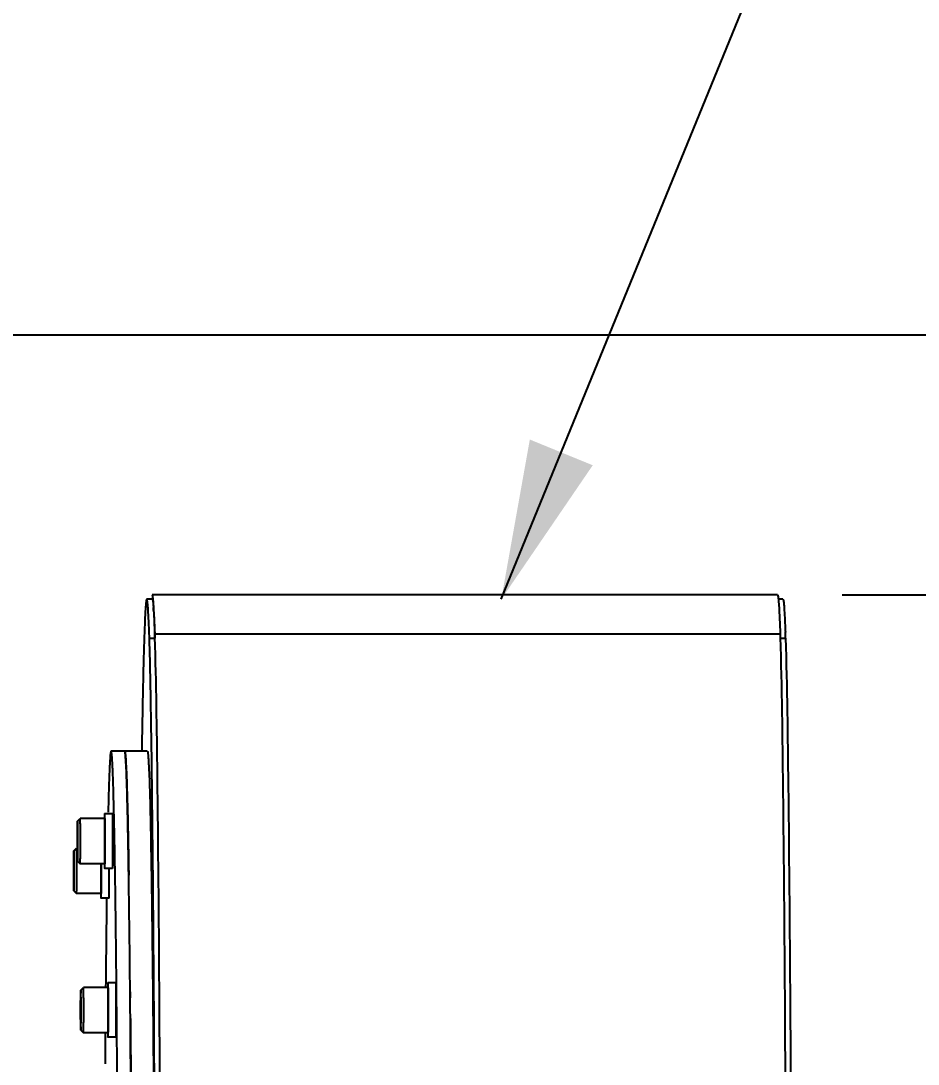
# Model space of a CAD drawing. Header units: millimetres. Extents: x 6781 to 13993, y -7973 to 4183.
# Drawn here: x 8706.4 to 8904.4, y -4613.2 to -4383 of the extents above; entities that cross this region are included whole.
import ezdxf

# ---------------------------------------------------------------- set-up
doc = ezdxf.new("R2010")
doc.units = ezdxf.units.MM
doc.header["$LTSCALE"] = 307.34
doc.header["$PDMODE"] = 3
doc.header["$PDSIZE"] = 8
doc.layers.get('0').update_dxf_attribs({"linetype": 'CONTINUOUS'})
doc.layers.get('Defpoints').update_dxf_attribs({"linetype": 'CONTINUOUS'})
doc.styles.get("Standard").update_dxf_attribs({"font": 'calibri.ttf'})
doc.dimstyles.new('DIMSTYLE_1', dxfattribs={"dimtxt": 40, "dimasz": 35, "dimexe": 1.5, "dimexo": 1, "dimgap": 1, "dimtad": 1, "dimdsep": 46, "dimtxsty": 'Standard', "dimblk": '_FILLED', "dimblk1": '_FILLED', "dimblk2": '_FILLED', "dimcen": 0.09, "dimazin": 2, "dimtp": 0.01, "dimtm": 0.01, "dimtfac": 1, "dimtofl": 0, "dimtmove": 0, "dimatfit": 3, "dimldrblk": '_FILLED', "dimfxl": 1, "dimtolj": 1, "dimarcsym": 0})
doc.dimstyles.get("Standard").update_dxf_attribs({"dimtxt": 35, "dimasz": 35, "dimexe": 1.5, "dimexo": 1, "dimtad": 1, "dimdsep": 46, "dimtxsty": 'Standard', "dimblk": '_FILLED', "dimblk1": '_FILLED', "dimblk2": '_FILLED', "dimcen": 0.09, "dimazin": 2, "dimtol": 1, "dimtp": 0.01, "dimtm": 0.01, "dimtfac": 1, "dimtofl": 0, "dimtmove": 0, "dimatfit": 3, "dimldrblk": '_FILLED', "dimfxl": 1, "dimtolj": 1, "dimarcsym": 0})

# ---------------------------------------------------------------- blocks, each defined once
blk = doc.blocks.new('_FILLED')
at = {"color": 0, "linetype": 'ByBlock'}
blk.add_solid([(0, 0), (-1, 0.2143), (-1, -0.2143)], dxfattribs=at)
blk = doc.blocks.new('*D1028')
at = {"color": 0, "linetype": 'Continuous', "lineweight": -2}
for p, q in [((7456.82, -4743.03), (7456.82, -4450.82)), ((9166.46, -4452.32), (7491.82, -4452.32)), ((9201.46, -4688.32), (9201.46, -4450.82))]:
    blk.add_line(p, q, dxfattribs=at)
at = {"layer": 'Defpoints', "color": 0}
for p in [(7456.82, -4452.32), (9201.46, -4689.32), (7456.82, -4744.03)]:
    blk.add_point(p, dxfattribs=at)
at = {"color": 0, "linetype": 'ByBlock', "lineweight": -2, "xscale": 35, "yscale": 35, "zscale": 35, "rotation": 180}
blk.add_blockref('_FILLED', (7456.82, -4452.32), dxfattribs=at)
at = {"color": 0, "linetype": 'ByBlock', "lineweight": -2, "xscale": 35, "yscale": 35, "zscale": 35}
blk.add_blockref('_FILLED', (9201.46, -4452.32), dxfattribs=at)
at = {"color": 0, "insert": (8328.65, -4397.99), "char_height": 40, "attachment_point": 2, "line_spacing_factor": 0.9}
blk.add_mtext('\\A1;E', dxfattribs=at)
blk = doc.blocks.new('*D1030')
at = {"color": 0, "linetype": 'Continuous', "lineweight": -2}
for p, q in [((8887.66, -4509.61), (9282.25, -4509.61)), ((9280.75, -4544.61), (9280.75, -4692.61)), ((9192.36, -4727.61), (9282.25, -4727.61))]:
    blk.add_line(p, q, dxfattribs=at)
at = {"layer": 'Defpoints', "color": 0}
for p in [(8886.66, -4509.61), (9191.36, -4727.61), (9280.75, -4727.61)]:
    blk.add_point(p, dxfattribs=at)
at = {"color": 0, "linetype": 'ByBlock', "lineweight": -2, "xscale": 35, "yscale": 35, "zscale": 35}
for p, rotation in [((9280.75, -4509.61), 90), ((9280.75, -4727.61), 270)]:
    blk.add_blockref('_FILLED', p, dxfattribs=dict(at, rotation=rotation))
at = {"color": 0, "insert": (9226.42, -4620.88), "char_height": 40, "attachment_point": 2, "rotation": 90, "line_spacing_factor": 0.9}
blk.add_mtext('\\A1;\\A1;217', dxfattribs=at)

msp = doc.modelspace()

# ---------------------------------------------------------------- linework, layer by layer
at = {"color": 0, "linetype": 'Continuous'}
for p, q in [((8735.3846, -4510.6059), (8734.18465, -4510.6059)), ((8873.37859, -4509.6059), (8735.3846, -4509.6059)), ((8873.57625, -4510.59277), (8873.58171, -4510.67355)), ((8873.57626, -4510.58389), (8873.58174, -4510.63905)), ((8874.57854, -4510.60614), (8873.57715, -4510.60614)), ((8734.76406, -4519.19679), (8734.76339, -4519.1684)), ((8734.76408, -4519.19168), (8734.76339, -4519.1684)), ((8734.76339, -4519.1684), (8735.96334, -4519.1684)), ((8735.96576, -4518.20268), (8873.95976, -4518.20268)), ((8873.95733, -4519.16864), (8875.15728, -4519.16864)), ((8734.2966, -4544.10557), (8726.29695, -4544.10557)), ((8726.58338, -4557.959), (8724.88345, -4557.959)), ((8718.88333, -4559.55919), (8719.48325, -4558.95921)), ((8724.88345, -4558.959), (8719.48369, -4558.959)), ((8724.91467, -4558.97873), (8724.91436, -4558.95631)), ((8724.92072, -4560.95215), (8724.92328, -4561.3566)), ((8724.93428, -4561.44426), (8724.9319, -4560.95287)), ((8734.97017, -4559.35051), (8734.97244, -4559.45056)), ((8734.97168, -4558.97544), (8734.97393, -4559.07949)), ((8734.97393, -4559.07949), (8734.98556, -4559.62199)), ((8718.85678, -4563.959), (8718.87025, -4561.459)), ((8718.87025, -4561.459), (8718.89718, -4561.459)), ((8718.89718, -4561.459), (8718.91065, -4563.959)), ((8724.92328, -4561.3566), (8724.92385, -4561.459)), ((8724.93433, -4561.45896), (8724.93428, -4561.44426)), ((8730.05796, -4563.26004), (8730.05587, -4563.12956)), ((8718.08161, -4566.1339), (8718.68153, -4565.53393)), ((8718.84542, -4565.53371), (8718.68197, -4565.53371)), ((8718.87025, -4566.459), (8718.85678, -4563.959)), ((8718.85678, -4563.959), (8718.91065, -4563.959)), ((8718.91065, -4563.959), (8718.89718, -4566.459)), ((8726.63898, -4564.65149), (8726.63888, -4564.74094)), ((8730.081, -4564.48964), (8730.08939, -4564.95602)), ((8718.05867, -4569.09034), (8718.082, -4567.64696)), ((8718.082, -4567.64696), (8718.10532, -4569.09034)), ((8718.89718, -4566.459), (8718.87025, -4566.459)), ((8735.13469, -4567.59945), (8735.14273, -4568.08624)), ((8735.14273, -4568.08624), (8735.14466, -4568.20432)), ((8718.05867, -4571.97709), (8718.05867, -4569.09034)), ((8718.05867, -4569.09034), (8718.10532, -4569.09034)), ((8718.10532, -4569.09034), (8718.10532, -4571.97709)), ((8718.88333, -4568.3588), (8719.48325, -4568.95878)), ((8724.88345, -4568.959), (8719.48369, -4568.959)), ((8724.85266, -4568.96963), (8724.85547, -4569.15515)), ((8726.58338, -4569.959), (8724.88345, -4569.959)), ((8725.83738, -4569.95803), (8725.83764, -4570.53371)), ((8735.1408, -4568.44979), (8735.14272, -4568.56955)), ((8718.082, -4573.42046), (8718.05867, -4571.97709)), ((8718.05867, -4571.97709), (8718.10532, -4571.97709)), ((8718.10532, -4571.97709), (8718.082, -4573.42046)), ((8718.08161, -4574.93352), (8718.68153, -4575.53349)), ((8724.08173, -4575.53371), (8718.68197, -4575.53371)), ((8725.78166, -4576.53371), (8724.08173, -4576.53371)), ((8727.30836, -4595.23293), (8725.60843, -4595.23293)), ((8719.60831, -4596.83312), (8720.20823, -4596.23314)), ((8725.60843, -4596.23293), (8720.20867, -4596.23293)), ((8730.5133, -4598.49456), (8730.50125, -4597.20363)), ((8730.50126, -4597.20363), (8730.50657, -4597.77041)), ((8730.50657, -4597.77041), (8730.5133, -4598.49456)), ((8735.49073, -4596.63), (8735.49164, -4596.73048)), ((8735.49311, -4596.36843), (8735.49405, -4596.46653)), ((8735.49405, -4596.46653), (8735.51437, -4598.63411)), ((8735.74925, -4596.72886), (8735.74861, -4596.63694)), ((8735.75254, -4596.47866), (8735.75192, -4596.38494)), ((8735.76093, -4597.75635), (8735.75254, -4596.47866)), ((8735.76845, -4598.92074), (8735.76093, -4597.75635)), ((8719.58537, -4599.78955), (8719.60869, -4598.34617)), ((8719.58537, -4602.6763), (8719.58537, -4599.78955)), ((8719.58537, -4599.78955), (8719.63202, -4599.78955)), ((8719.60869, -4598.34617), (8719.63202, -4599.78955)), ((8719.63202, -4599.78955), (8719.63202, -4602.6763)), ((8719.60869, -4604.11968), (8719.58537, -4602.6763)), ((8719.58537, -4602.6763), (8719.63202, -4602.6763)), ((8719.63202, -4602.6763), (8719.60869, -4604.11968)), ((8725.64824, -4603.83911), (8725.64572, -4604.23685)), ((8727.36007, -4603.52852), (8727.35948, -4603.67688)), ((8730.554, -4603.05556), (8730.56377, -4604.19838)), ((8735.80074, -4604.12368), (8735.79704, -4603.50944)), ((8735.80256, -4604.47923), (8735.80074, -4604.12368)), ((8735.80991, -4605.66579), (8735.80278, -4604.46428)), ((8737.02132, -4605.74256), (8737.00842, -4603.56452)), ((8719.60831, -4605.63273), (8720.20823, -4606.23271)), ((8725.60843, -4606.23293), (8720.20867, -4606.23293)), ((8727.30836, -4607.23293), (8725.60843, -4607.23293)), ((8735.57318, -4605.72974), (8735.57409, -4605.82924)), ((8735.57498, -4605.55872), (8735.57584, -4605.66239)), ((8735.80951, -4605.83524), (8735.80897, -4605.72918)), ((8735.81051, -4605.76803), (8735.80991, -4605.66579))]:
    msp.add_line(p, q, dxfattribs=at)
for centre, radius, start, end in [((8666.95956, -4517.42122), 68.87525, 3.3352362, 4.1462306), ((8441.99921, -4533.50311), 433.39519, 1.8953934, 2.0647436), ((8595.02695, -4553.93898), 134.75155, 2.6775263, 2.8449024), ((7228.58909, -4591.37257), 1501.73238, 1.07762232, 1.20215759), ((8816.48459, -4597.50334), 90.91598, 179.0757238, 179.1926535), ((8634.81141, -4604.96377), 90.83683, 359.0757079, 359.1919584)]:
    msp.add_arc(centre, radius, start, end, dxfattribs=at)
for points, knots in [([(8734.1846, -4510.60597), (8734.13399, -4510.60622), (8734.09216, -4510.86495), (8734.0191, -4511.19669), (8733.95694, -4511.90126), (8733.84801, -4513.28942), (8733.72981, -4515.72751), (8733.59192, -4519.39974), (8733.45747, -4524.10572), (8733.3242, -4529.80739), (8733.19461, -4536.48435), (8733.11593, -4541.25704), (8733.07681, -4543.80077)], [0, 0, 0, 0, 0.004568122, 0.01676224, 0.036850486, 0.064862717, 0.144567354, 0.255541682, 0.397298337, 0.569175495, 0.770389159, 1, 1, 1, 1]), ([(8734.76339, -4519.1684), (8734.72214, -4517.92417), (8734.64221, -4515.79276), (8734.5234, -4513.3228), (8734.41373, -4511.91707), (8734.35118, -4511.20299), (8734.2777, -4510.86846), (8734.23561, -4510.60571), (8734.1846, -4510.60597)], [0, 0, 0, 0, 0.434220685, 0.746282139, 0.855916948, 0.934523596, 0.982206953, 1, 1, 1, 1]), ([(8735.38455, -4510.60597), (8735.42892, -4510.60574), (8735.4735, -4510.82644), (8735.58286, -4511.34579), (8735.62088, -4511.9816), (8735.65455, -4512.44132)], [0, 0, 0, 0, 0.07130952, 0.259305325, 1, 1, 1, 1]), ([(8735.58225, -4510.58373), (8735.5575, -4510.33837), (8735.48569, -4510.10646), (8735.47255, -4509.6059), (8735.3846, -4509.6059)], [0, 0, 0, 0, 0.737101031, 1, 1, 1, 1]), ([(8735.3846, -4510.6059), (8735.42904, -4510.6059), (8735.47337, -4510.82638), (8735.5831, -4511.34628), (8735.62088, -4511.98172), (8735.65455, -4512.44138)], [0, 0, 0, 0, 0.071413677, 0.259429575, 1, 1, 1, 1]), ([(8735.96576, -4518.20185), (8735.93698, -4517.33376), (8735.8392, -4514.79351), (8735.75024, -4512.24944), (8735.58225, -4510.58373)], [0, 0, 0, 0, 0.341587517, 1, 1, 1, 1]), ([(8873.37859, -4509.6059), (8873.46656, -4509.6059), (8873.47969, -4510.10655), (8873.55151, -4510.33849), (8873.57626, -4510.58389)], [0, 0, 0, 0, 0.262897029, 1, 1, 1, 1]), ([(8874.57849, -4510.60621), (8874.62269, -4510.60599), (8874.66725, -4510.826), (8874.73009, -4511.11461), (8874.7906, -4511.71942), (8874.89014, -4512.91568), (8875.00125, -4515.01572), (8875.07478, -4516.82944), (8875.11302, -4517.88841)], [0, 0, 0, 0, 0.018115029, 0.065848805, 0.144408049, 0.253932539, 0.565752099, 1, 1, 1, 1]), ([(8873.58174, -4510.63905), (8873.62115, -4511.04073), (8873.80477, -4513.55878), (8873.88948, -4516.08234), (8873.95976, -4518.20185)], [0, 0, 0, 0, 0.159890644, 1, 1, 1, 1]), ([(8735.71815, -4513.41419), (8735.74072, -4513.79651), (8735.84211, -4515.71168), (8735.91228, -4517.62834), (8735.96315, -4519.16233)], [0, 0, 0, 0, 0.199696831, 1, 1, 1, 1]), ([(8735.28854, -4546.97899), (8735.2507, -4544.13257), (8735.11595, -4534.8695), (8734.95333, -4525.60635), (8734.76408, -4519.19168)], [0, 0, 0, 0, 0.307278814, 1, 1, 1, 1]), ([(8736.96331, -4596.38732), (8736.86011, -4580.68674), (8736.63142, -4554.89176), (8736.27466, -4529.09634), (8735.98898, -4519.00486)], [0, 0, 0, 0, 0.608646711, 1, 1, 1, 1]), ([(8873.98381, -4519.03459), (8874.29522, -4530.05166), (8874.66651, -4558.38187), (8875.26334, -4631.7108), (8875.34515, -4694.02301), (8875.29736, -4739.02438)], [0, 0, 0, 0, 0.150294776, 0.386336527, 1, 1, 1, 1]), ([(8875.15728, -4519.16864), (8875.47741, -4530.00524), (8875.84742, -4558.11468), (8876.4562, -4631.39869), (8876.53614, -4693.84657), (8876.48792, -4739.02432)], [0, 0, 0, 0, 0.147928262, 0.383556225, 1, 1, 1, 1]), ([(8726.29696, -4544.10583), (8726.23729, -4544.10577), (8726.21596, -4544.43488), (8726.12527, -4544.82922), (8726.07419, -4545.7044), (8725.99822, -4546.8226), (8725.93157, -4548.29848), (8725.82991, -4550.88588), (8725.76897, -4552.99156), (8725.72898, -4554.499)], [0, 0, 0, 0, 0.01717132, 0.064808363, 0.143591316, 0.253484311, 0.394370697, 0.566026384, 1, 1, 1, 1]), ([(8726.86491, -4900.71215), (8727.14268, -4890.24096), (8727.47648, -4863.55243), (8727.8344, -4816.88133), (8727.98072, -4770.02654), (8728.01765, -4728.71833), (8727.99362, -4697.04102), (8727.91963, -4666.29962), (8727.79768, -4637.43549), (8727.6554, -4614.96303), (8727.51728, -4598.58076), (8727.4082, -4587.71718), (8727.29102, -4577.92647), (8727.16661, -4569.28398), (8727.03659, -4561.85509), (8726.90127, -4555.69933), (8726.78049, -4551.38225), (8726.67525, -4548.60651), (8726.60668, -4547.02279), (8726.52702, -4545.82294), (8726.47643, -4544.88237), (8726.37845, -4544.46063), (8726.36071, -4544.1059), (8726.29696, -4544.10583)], [0, 0, 0, 0, 0.088110477, 0.224499497, 0.392595177, 0.482233433, 0.571968392, 0.659052172, 0.740818635, 0.81476419, 0.848085252, 0.878624733, 0.906149056, 0.930446204, 0.951330861, 0.968643235, 0.982250003, 0.987631262, 0.992049417, 0.995497128, 0.997969391, 0.999463743, 1, 1, 1, 1]), ([(8729.39205, -4544.38981), (8729.38003, -4544.31795), (8729.36197, -4544.2397), (8729.32526, -4544.10545), (8729.29677, -4544.10555)], [0, 0, 0, 0, 0.718860781, 1, 1, 1, 1]), ([(8729.29682, -4544.10583), (8729.38765, -4544.1059), (8729.37719, -4544.63356), (8729.52528, -4545.23571), (8729.56914, -4546.61435), (8729.67236, -4548.36009), (8729.7515, -4550.66691), (8729.87828, -4554.69705), (8729.95187, -4557.975), (8730.0004, -4560.31972)], [0, 0, 0, 0, 0.016773389, 0.064537099, 0.143646494, 0.253941914, 0.395167329, 0.566906584, 1, 1, 1, 1]), ([(8729.5172, -4545.6328), (8729.50754, -4545.49844), (8729.47481, -4545.08339), (8729.43855, -4544.66772), (8729.39205, -4544.38981)], [0, 0, 0, 0, 0.323429455, 1, 1, 1, 1]), ([(8734.29655, -4544.10556), (8734.36733, -4544.10528), (8734.37857, -4544.50594), (8734.48927, -4544.97389), (8734.53824, -4546.03062), (8734.58943, -4546.79299), (8734.6122, -4547.25093)], [0, 0, 0, 0, 0.066956739, 0.255100799, 0.56627822, 1, 1, 1, 1]), ([(8729.61242, -4547.25093), (8729.60482, -4547.09815), (8729.57694, -4546.55856), (8729.54497, -4546.01915), (8729.5172, -4545.6328)], [0, 0, 0, 0, 0.28310785, 1, 1, 1, 1]), ([(8734.6122, -4547.25093), (8734.64753, -4547.96109), (8734.80956, -4551.8679), (8734.90214, -4555.77716), (8734.97168, -4558.97544)], [0, 0, 0, 0, 0.18184827, 1, 1, 1, 1]), ([(8735.75192, -4596.38494), (8735.72124, -4591.75138), (8735.60218, -4575.28244), (8735.44588, -4558.81368), (8735.28854, -4546.97899)], [0, 0, 0, 0, 0.281349432, 1, 1, 1, 1]), ([(8729.99094, -4559.86612), (8729.96395, -4558.58309), (8729.87038, -4554.50845), (8729.76196, -4550.43356), (8729.63139, -4547.64411)], [0, 0, 0, 0, 0.314860076, 1, 1, 1, 1]), ([(8725.72898, -4554.499), (8725.72245, -4554.745), (8725.69558, -4555.77818), (8725.67071, -4556.81141), (8725.65263, -4557.59865)], [0, 0, 0, 0, 0.238103112, 1, 1, 1, 1]), ([(8724.88345, -4557.959), (8724.88196, -4557.95901), (8724.88095, -4557.96682), (8724.87877, -4557.97662), (8724.87711, -4557.99772), (8724.87402, -4558.03914), (8724.87075, -4558.11195), (8724.86689, -4558.22148), (8724.86317, -4558.36176), (8724.85947, -4558.53151), (8724.8559, -4558.73004), (8724.85375, -4558.87186), (8724.85268, -4558.94739)], [0, 0, 0, 0, 0.004516332, 0.01672671, 0.036875839, 0.064976444, 0.14489433, 0.256120949, 0.398062289, 0.569993931, 0.770987559, 1, 1, 1, 1]), ([(8724.91436, -4558.95631), (8724.91328, -4558.8801), (8724.91112, -4558.73701), (8724.90753, -4558.5367), (8724.90383, -4558.3654), (8724.90008, -4558.22385), (8724.89621, -4558.11331), (8724.89293, -4558.03984), (8724.88983, -4557.99805), (8724.88816, -4557.97675), (8724.88597, -4557.9669), (8724.88495, -4557.95899), (8724.88345, -4557.959)], [0, 0, 0, 0, 0.228983372, 0.429986284, 0.601922606, 0.743889097, 0.85512513, 0.935054591, 0.963147994, 0.983295211, 0.995502126, 1, 1, 1, 1]), ([(8726.58338, -4557.959), (8726.58461, -4557.959), (8726.58575, -4557.96521), (8726.58752, -4557.97328), (8726.58912, -4557.99029), (8726.59184, -4558.02386), (8726.59484, -4558.08281), (8726.59831, -4558.17164), (8726.60171, -4558.28553), (8726.60508, -4558.42363), (8726.60837, -4558.58545), (8726.61037, -4558.70116), (8726.61137, -4558.76284)], [0, 0, 0, 0, 0.004595838, 0.016779081, 0.036836699, 0.064800242, 0.144385227, 0.255215772, 0.396853562, 0.568718478, 0.770111, 1, 1, 1, 1]), ([(8726.61137, -4558.76284), (8726.62484, -4559.59661), (8726.63667, -4561.55955), (8726.6402, -4563.52245), (8726.63898, -4564.65149)], [0, 0, 0, 0, 0.424815432, 1, 1, 1, 1]), ([(8718.88333, -4559.5592), (8718.88044, -4559.56211), (8718.88125, -4559.57845), (8718.87655, -4559.60732), (8718.87536, -4559.65737), (8718.87231, -4559.72429), (8718.87003, -4559.80974), (8718.86639, -4559.95822), (8718.86241, -4560.18551), (8718.85809, -4560.50521), (8718.8542, -4560.8835), (8718.85077, -4561.31393), (8718.84677, -4561.9703), (8718.84351, -4562.86043), (8718.84222, -4563.96905), (8718.84355, -4565.07701), (8718.84627, -4565.80691), (8718.84816, -4566.159)], [0, 0, 0, 0, 0.001865322, 0.00652512, 0.013980831, 0.024201275, 0.037148604, 0.052765143, 0.091735408, 0.140452375, 0.198091158, 0.263675704, 0.336094006, 0.496423926, 0.668251985, 0.839972204, 1, 1, 1, 1]), ([(8718.91926, -4561.759), (8718.9184, -4561.59813), (8718.91651, -4561.29194), (8718.91301, -4560.85858), (8718.90902, -4560.47913), (8718.90465, -4560.16051), (8718.90052, -4559.93503), (8718.89693, -4559.78984), (8718.89434, -4559.70638), (8718.89196, -4559.64545), (8718.88915, -4559.59403), (8718.88747, -4559.57863), (8718.88506, -4559.55746), (8718.88333, -4559.5592)], [0, 0, 0, 0, 0.219283811, 0.417393857, 0.590778913, 0.73648914, 0.851961441, 0.897708937, 0.935196279, 0.964254079, 0.984759707, 0.996648633, 1, 1, 1, 1]), ([(8719.52409, -4561.459), (8719.52311, -4561.27774), (8719.52098, -4560.93255), (8719.51704, -4560.44364), (8719.51258, -4560.01482), (8719.50761, -4559.65363), (8719.5031, -4559.39745), (8719.49887, -4559.23129), (8719.49639, -4559.13572), (8719.49258, -4559.06339), (8719.49195, -4559.00589), (8719.4855, -4558.98128), (8719.4874, -4558.95901), (8719.48369, -4558.959)], [0, 0, 0, 0, 0.217430875, 0.414077634, 0.586504067, 0.731812838, 0.847499119, 0.893595491, 0.931593793, 0.961322558, 0.982669787, 0.995549686, 1, 1, 1, 1]), ([(8724.88346, -4558.95901), (8724.88639, -4558.95903), (8724.88554, -4558.97627), (8724.89045, -4558.99574), (8724.89146, -4559.04062), (8724.89465, -4559.09732), (8724.89695, -4559.17222), (8724.90071, -4559.30286), (8724.90484, -4559.50497), (8724.90942, -4559.79121), (8724.91364, -4560.13325), (8724.91751, -4560.52644), (8724.91969, -4560.80511), (8724.92072, -4560.95215)], [0, 0, 0, 0, 0.004412764, 0.017056306, 0.03800814, 0.067203213, 0.104557281, 0.149948811, 0.26419664, 0.408431911, 0.580737792, 0.778782491, 1, 1, 1, 1]), ([(8724.9319, -4560.95287), (8724.93087, -4560.76312), (8724.92683, -4560.10506), (8724.92117, -4559.44701), (8724.91467, -4558.97873)], [0, 0, 0, 0, 0.288344604, 1, 1, 1, 1]), ([(8730.0004, -4560.31972), (8730.00729, -4560.65306), (8730.03555, -4562.04301), (8730.06187, -4563.433), (8730.081, -4564.48964)], [0, 0, 0, 0, 0.239828984, 1, 1, 1, 1]), ([(8734.98556, -4559.62199), (8734.99863, -4560.23787), (8735.05314, -4562.89693), (8735.10074, -4565.55613), (8735.13469, -4567.59945)], [0, 0, 0, 0, 0.231620862, 1, 1, 1, 1]), ([(8718.88333, -4568.3588), (8718.88507, -4568.36052), (8718.88742, -4568.33955), (8718.88915, -4568.32422), (8718.89192, -4568.27326), (8718.89431, -4568.21284), (8718.89688, -4568.1301), (8718.90045, -4567.98614), (8718.90457, -4567.76257), (8718.90893, -4567.44658), (8718.9129, -4567.0702), (8718.91641, -4566.64018), (8718.9205, -4565.98162), (8718.92386, -4565.08612), (8718.92522, -4563.96897), (8718.92391, -4562.85111), (8718.92118, -4562.11438), (8718.91926, -4561.759)], [0, 0, 0, 0, 0.001112407, 0.005042096, 0.011823135, 0.021427281, 0.033818155, 0.048941687, 0.087114685, 0.135289142, 0.192634989, 0.258163541, 0.330743407, 0.491945813, 0.66516071, 0.838479305, 1, 1, 1, 1]), ([(8719.48369, -4568.95899), (8719.4874, -4568.959), (8719.4855, -4568.93669), (8719.49195, -4568.91212), (8719.49258, -4568.85459), (8719.49639, -4568.78227), (8719.49887, -4568.6867), (8719.5031, -4568.52055), (8719.50761, -4568.26437), (8719.51258, -4567.90317), (8719.51704, -4567.47436), (8719.52098, -4566.98544), (8719.52431, -4566.44474), (8719.52697, -4565.8615), (8719.52958, -4565.02817), (8719.53085, -4563.959), (8719.52934, -4562.6943), (8719.52625, -4561.86097), (8719.52409, -4561.459)], [0, 0, 0, 0, 0.001483306, 0.005778894, 0.012894768, 0.02280844, 0.035476407, 0.050845951, 0.089417111, 0.137864044, 0.195358077, 0.26091558, 0.333415191, 0.411616878, 0.494183048, 0.666707166, 0.839228705, 1, 1, 1, 1]), ([(8724.92385, -4561.459), (8724.92555, -4561.77388), (8724.93092, -4563.10848), (8724.93094, -4564.4431), (8724.92794, -4565.46282)], [0, 0, 0, 0, 0.235937575, 1, 1, 1, 1]), ([(8724.93193, -4566.959), (8724.93428, -4566.52176), (8724.94128, -4564.68827), (8724.94031, -4562.85476), (8724.93434, -4561.45852)], [0, 0, 0, 0, 0.238476568, 1, 1, 1, 1]), ([(8730.13083, -4567.35473), (8730.1249, -4567.00049), (8730.10167, -4565.63035), (8730.07712, -4564.26022), (8730.05803, -4563.24434)], [0, 0, 0, 0, 0.258535636, 1, 1, 1, 1]), ([(8718.70529, -4566.20358), (8718.70373, -4566.10716), (8718.70138, -4565.97216), (8718.69715, -4565.806), (8718.69467, -4565.71043), (8718.69086, -4565.63811), (8718.69023, -4565.58059), (8718.68378, -4565.55602), (8718.68568, -4565.53371), (8718.68197, -4565.53372)], [0, 0, 0, 0, 0.431328579, 0.603271223, 0.744937328, 0.855785739, 0.935362595, 0.983408267, 1, 1, 1, 1]), ([(8724.92794, -4565.46282), (8724.92755, -4565.59609), (8724.92585, -4566.09796), (8724.9233, -4566.59983), (8724.9207, -4566.96841)], [0, 0, 0, 0, 0.265559735, 1, 1, 1, 1]), ([(8726.63888, -4564.74094), (8726.63864, -4564.93414), (8726.63739, -4565.6735), (8726.6348, -4566.41285), (8726.63186, -4566.959)], [0, 0, 0, 0, 0.26131983, 1, 1, 1, 1]), ([(8718.08161, -4566.13391), (8718.07732, -4566.13824), (8718.07983, -4566.16333), (8718.07262, -4566.20742), (8718.07192, -4566.28475), (8718.06783, -4566.388), (8718.06517, -4566.51972), (8718.06076, -4566.74725), (8718.05618, -4567.09265), (8718.05138, -4567.57314), (8718.04739, -4568.13218), (8718.04425, -4568.7549), (8718.04132, -4569.66364), (8718.04036, -4570.82632), (8718.04313, -4572.16759), (8718.04958, -4573.33669), (8718.05659, -4574.0424), (8718.06147, -4574.34422)], [0, 0, 0, 0, 0.00222725, 0.007975316, 0.017224377, 0.029915065, 0.045965675, 0.065268443, 0.11310125, 0.172146097, 0.240837522, 0.317354079, 0.399666727, 0.572853431, 0.742149607, 0.889713234, 1, 1, 1, 1]), ([(8718.10252, -4566.7232), (8718.10113, -4566.63704), (8718.09894, -4566.51646), (8718.09533, -4566.36873), (8718.09272, -4566.28376), (8718.09031, -4566.22176), (8718.0875, -4566.16938), (8718.08576, -4566.15374), (8718.08337, -4566.13213), (8718.08161, -4566.13391)], [0, 0, 0, 0, 0.438024571, 0.611711508, 0.753974443, 0.864262924, 0.942102044, 0.987251868, 1, 1, 1, 1]), ([(8718.08161, -4574.93352), (8718.08445, -4574.93633), (8718.08557, -4574.90186), (8718.08962, -4574.87837), (8718.09193, -4574.79777), (8718.09537, -4574.70349), (8718.09831, -4574.57469), (8718.10267, -4574.35269), (8718.10741, -4574.01137), (8718.11226, -4573.53482), (8718.11635, -4572.97724), (8718.11957, -4572.35402), (8718.12261, -4571.44129), (8718.12366, -4570.27091), (8718.12094, -4568.91898), (8718.11449, -4567.73964), (8718.10744, -4567.02759), (8718.10252, -4566.7232)], [0, 0, 0, 0, 0.001457006, 0.006470847, 0.015045857, 0.02712523, 0.042632425, 0.06146013, 0.108555972, 0.167147128, 0.235657934, 0.312245698, 0.394850381, 0.569120791, 0.739845531, 0.888775883, 1, 1, 1, 1]), ([(8718.68197, -4575.53371), (8718.6835, -4575.5337), (8718.68415, -4575.52535), (8718.68646, -4575.51522), (8718.68786, -4575.49292), (8718.69084, -4575.44941), (8718.69382, -4575.37285), (8718.69743, -4575.2579), (8718.70086, -4575.11093), (8718.70424, -4574.9335), (8718.70747, -4574.72658), (8718.71181, -4574.39604), (8718.71655, -4573.92124), (8718.72115, -4573.28683), (8718.72476, -4572.57887), (8718.72727, -4571.81628), (8718.7286, -4571.01943), (8718.72875, -4569.95026), (8718.72618, -4568.68798), (8718.71885, -4567.3536), (8718.71086, -4566.54803), (8718.70529, -4566.20358)], [0, 0, 0, 0, 0.000492789, 0.001851677, 0.004098362, 0.007232748, 0.016142405, 0.028527592, 0.044304107, 0.063369693, 0.085594317, 0.110832329, 0.169649041, 0.23824938, 0.314801246, 0.397260003, 0.483423156, 0.570989227, 0.740999189, 0.889247056, 1, 1, 1, 1]), ([(8718.84816, -4566.159), (8718.84902, -4566.31715), (8718.85087, -4566.61851), (8718.85431, -4567.04565), (8718.85819, -4567.42093), (8718.8625, -4567.73797), (8718.86647, -4567.96335), (8718.87009, -4568.11052), (8718.87236, -4568.19523), (8718.8754, -4568.26153), (8718.87658, -4568.31116), (8718.88128, -4568.33971), (8718.88045, -4568.35594), (8718.88333, -4568.3588)], [0, 0, 0, 0, 0.215613229, 0.410857538, 0.582343623, 0.727262059, 0.843150086, 0.88958055, 0.928070947, 0.958458945, 0.980612676, 0.994462492, 1, 1, 1, 1]), ([(8724.9207, -4566.96841), (8724.91967, -4567.11527), (8724.91749, -4567.39362), (8724.91362, -4567.78634), (8724.9094, -4568.12798), (8724.90482, -4568.41386), (8724.90069, -4568.6157), (8724.89694, -4568.74615), (8724.89464, -4568.82095), (8724.89146, -4568.87753), (8724.89044, -4568.92238), (8724.88555, -4568.94171), (8724.88637, -4568.95901), (8724.88345, -4568.95899)], [0, 0, 0, 0, 0.221223229, 0.41931448, 0.59162749, 0.735868292, 0.850114718, 0.895493389, 0.93284202, 0.962028713, 0.982964475, 0.995602218, 1, 1, 1, 1]), ([(8724.91424, -4568.97004), (8724.91621, -4568.83123), (8724.92441, -4568.1609), (8724.92907, -4567.49054), (8724.93193, -4566.959)], [0, 0, 0, 0, 0.207080938, 1, 1, 1, 1]), ([(8726.62778, -4567.61221), (8726.62742, -4567.6635), (8726.62596, -4567.86026), (8726.62431, -4568.05701), (8726.62295, -4568.20248)], [0, 0, 0, 0, 0.260668929, 1, 1, 1, 1]), ([(8726.63186, -4566.959), (8726.63155, -4567.01516), (8726.63034, -4567.2329), (8726.62894, -4567.45064), (8726.62778, -4567.61221)], [0, 0, 0, 0, 0.257960275, 1, 1, 1, 1]), ([(8730.12468, -4566.98857), (8730.13076, -4567.34883), (8730.15551, -4568.83595), (8730.17886, -4570.32309), (8730.1959, -4571.44998)], [0, 0, 0, 0, 0.242256028, 1, 1, 1, 1]), ([(8730.50125, -4597.20363), (8730.47469, -4594.38462), (8730.37447, -4584.43472), (8730.25006, -4574.48501), (8730.13083, -4567.35473)], [0, 0, 0, 0, 0.28331835, 1, 1, 1, 1]), ([(8724.12599, -4568.95436), (8724.12722, -4569.34809), (8724.12992, -4570.87686), (8724.12697, -4572.40565), (8724.119, -4573.54066)], [0, 0, 0, 0, 0.257545241, 1, 1, 1, 1]), ([(8724.13771, -4570.53371), (8724.13771, -4570.40099), (8724.13755, -4569.87583), (8724.13674, -4569.35066), (8724.13575, -4568.95822)], [0, 0, 0, 0, 0.252713906, 1, 1, 1, 1]), ([(8724.85547, -4569.15515), (8724.85646, -4569.21683), (8724.85846, -4569.33254), (8724.86175, -4569.49436), (8724.86512, -4569.63246), (8724.86853, -4569.74635), (8724.872, -4569.83518), (8724.87499, -4569.89413), (8724.87771, -4569.9277), (8724.87932, -4569.94471), (8724.88108, -4569.95278), (8724.88222, -4569.95899), (8724.88345, -4569.95899)], [0, 0, 0, 0, 0.229889007, 0.43128153, 0.603146447, 0.744784238, 0.855614783, 0.935199766, 0.963163308, 0.983220924, 0.995404165, 1, 1, 1, 1]), ([(8724.88345, -4569.95899), (8724.88494, -4569.95899), (8724.88596, -4569.95117), (8724.88814, -4569.94138), (8724.8898, -4569.92026), (8724.89289, -4569.87883), (8724.89616, -4569.80598), (8724.90002, -4569.69638), (8724.90375, -4569.55603), (8724.90744, -4569.38617), (8724.91101, -4569.18752), (8724.91317, -4569.04562), (8724.91424, -4568.97004)], [0, 0, 0, 0, 0.004512749, 0.016723122, 0.036864613, 0.064957109, 0.144878455, 0.256098029, 0.3980464, 0.569978332, 0.77098082, 1, 1, 1, 1]), ([(8726.62295, -4568.20248), (8726.62172, -4568.33422), (8726.61919, -4568.58284), (8726.61485, -4568.9323), (8726.61024, -4569.23392), (8726.60539, -4569.48468), (8726.60104, -4569.66095), (8726.59719, -4569.77449), (8726.59475, -4569.83939), (8726.59171, -4569.88851), (8726.59015, -4569.9272), (8726.58605, -4569.94426), (8726.58596, -4569.95899), (8726.58338, -4569.95899)], [0, 0, 0, 0, 0.224875605, 0.424355667, 0.596515671, 0.739704072, 0.852541705, 0.897232842, 0.933954079, 0.962627481, 0.983184336, 0.995601052, 1, 1, 1, 1]), ([(8735.17742, -4570.25843), (8735.20735, -4572.18341), (8735.33326, -4580.88648), (8735.42841, -4589.58998), (8735.49311, -4596.36843)], [0, 0, 0, 0, 0.221188008, 1, 1, 1, 1]), ([(8724.13021, -4573.53374), (8724.13147, -4573.29911), (8724.13602, -4572.2991), (8724.13771, -4571.29909), (8724.13771, -4570.53371)], [0, 0, 0, 0, 0.234634115, 1, 1, 1, 1]), ([(8725.83764, -4570.53371), (8725.83764, -4570.79477), (8725.83702, -4571.79478), (8725.83412, -4572.79479), (8725.83014, -4573.53374)], [0, 0, 0, 0, 0.261051972, 1, 1, 1, 1]), ([(8718.06147, -4574.34422), (8718.06282, -4574.42776), (8718.06489, -4574.54482), (8718.06848, -4574.68949), (8718.07074, -4574.77275), (8718.07375, -4574.8379), (8718.07494, -4574.88666), (8718.07955, -4574.91475), (8718.07877, -4574.9307), (8718.08161, -4574.93352)], [0, 0, 0, 0, 0.424880326, 0.595184057, 0.736273656, 0.847647039, 0.92885371, 0.979639092, 1, 1, 1, 1]), ([(8724.119, -4573.54066), (8724.11797, -4573.68767), (8724.11579, -4573.96632), (8724.11192, -4574.35948), (8724.1077, -4574.70152), (8724.10312, -4574.98776), (8724.09899, -4575.18986), (8724.09523, -4575.32049), (8724.09294, -4575.3954), (8724.08974, -4575.45209), (8724.08873, -4575.49697), (8724.08382, -4575.51644), (8724.08467, -4575.53368), (8724.08174, -4575.53371)], [0, 0, 0, 0, 0.221179503, 0.419247136, 0.591554313, 0.73579464, 0.850047535, 0.895439645, 0.93279429, 0.961989889, 0.982942541, 0.995587104, 1, 1, 1, 1]), ([(8724.11252, -4575.54474), (8724.11449, -4575.40593), (8724.12269, -4574.73562), (8724.12735, -4574.06528), (8724.13021, -4573.53374)], [0, 0, 0, 0, 0.207079726, 1, 1, 1, 1]), ([(8725.82124, -4574.77634), (8725.82001, -4574.90815), (8725.81748, -4575.15688), (8725.81314, -4575.5065), (8725.80853, -4575.80827), (8725.80368, -4576.05916), (8725.79933, -4576.23552), (8725.79548, -4576.34911), (8725.79303, -4576.41404), (8725.78999, -4576.46319), (8725.78844, -4576.5019), (8725.78433, -4576.51896), (8725.78424, -4576.53371), (8725.78166, -4576.53371)], [0, 0, 0, 0, 0.224871887, 0.424347336, 0.596508555, 0.739698299, 0.852538031, 0.897230235, 0.933952411, 0.962626638, 0.983184195, 0.995601349, 1, 1, 1, 1]), ([(8725.82607, -4574.18669), (8725.8257, -4574.23791), (8725.82424, -4574.43446), (8725.8226, -4574.63102), (8725.82124, -4574.77634)], [0, 0, 0, 0, 0.26062046, 1, 1, 1, 1]), ([(8725.83014, -4573.53374), (8725.82983, -4573.58991), (8725.82862, -4573.80756), (8725.82722, -4574.02521), (8725.82607, -4574.18669)], [0, 0, 0, 0, 0.258069725, 1, 1, 1, 1]), ([(8724.05095, -4575.54474), (8724.05202, -4575.62032), (8724.05418, -4575.76222), (8724.05775, -4575.96088), (8724.06144, -4576.13074), (8724.06517, -4576.2711), (8724.06903, -4576.3807), (8724.0723, -4576.45354), (8724.07539, -4576.49498), (8724.07705, -4576.5161), (8724.07923, -4576.52589), (8724.08024, -4576.53371), (8724.08173, -4576.53371)], [0, 0, 0, 0, 0.229019937, 0.430022064, 0.601953358, 0.743901819, 0.855121464, 0.935042984, 0.963135669, 0.983277382, 0.99548782, 1, 1, 1, 1]), ([(8724.08173, -4576.53371), (8724.08322, -4576.53371), (8724.08424, -4576.52589), (8724.08642, -4576.5161), (8724.08808, -4576.49498), (8724.09117, -4576.45354), (8724.09444, -4576.3807), (8724.0983, -4576.2711), (8724.10203, -4576.13074), (8724.10572, -4575.96088), (8724.10929, -4575.76222), (8724.11145, -4575.62032), (8724.11252, -4575.54474)], [0, 0, 0, 0, 0.00451218, 0.016722618, 0.03686433, 0.064957015, 0.144878535, 0.25609818, 0.398046639, 0.569977934, 0.770980061, 1, 1, 1, 1]), ([(8725.32644, -4576.44146), (8725.30602, -4577.94837), (8725.22153, -4584.48618), (8725.15169, -4591.02417), (8725.10342, -4596.05524)], [0, 0, 0, 0, 0.230493736, 1, 1, 1, 1]), ([(8725.60843, -4595.23293), (8725.60719, -4595.23294), (8725.60606, -4595.23914), (8725.60429, -4595.24723), (8725.60269, -4595.26423), (8725.59997, -4595.29782), (8725.59697, -4595.35676), (8725.5935, -4595.4456), (8725.5901, -4595.55949), (8725.58673, -4595.69759), (8725.58344, -4595.8594), (8725.58144, -4595.9751), (8725.58044, -4596.03677)], [0, 0, 0, 0, 0.004604235, 0.01679209, 0.036854761, 0.064828083, 0.144418994, 0.255248577, 0.396884509, 0.568750215, 0.770136738, 1, 1, 1, 1]), ([(8725.6393, -4596.22797), (8725.63823, -4596.15193), (8725.63607, -4596.00916), (8725.63249, -4595.80929), (8725.62878, -4595.63839), (8725.62504, -4595.49716), (8725.62117, -4595.38688), (8725.6179, -4595.31357), (8725.6148, -4595.27189), (8725.61313, -4595.25063), (8725.61095, -4595.2408), (8725.60992, -4595.23292), (8725.60843, -4595.23293)], [0, 0, 0, 0, 0.228996969, 0.430006176, 0.601940585, 0.74390664, 0.855133827, 0.935061892, 0.963150707, 0.983292586, 0.995499899, 1, 1, 1, 1]), ([(8727.30836, -4595.23293), (8727.31093, -4595.23293), (8727.31103, -4595.24767), (8727.31513, -4595.26472), (8727.31669, -4595.30341), (8727.31972, -4595.35253), (8727.32217, -4595.41743), (8727.32602, -4595.53096), (8727.33037, -4595.70724), (8727.33522, -4595.958), (8727.33983, -4596.25962), (8727.34417, -4596.60907), (8727.3467, -4596.85769), (8727.34793, -4596.98943)], [0, 0, 0, 0, 0.00439895, 0.016815664, 0.037372514, 0.066045907, 0.102767133, 0.147458258, 0.260295864, 0.403484245, 0.575644246, 0.77512433, 1, 1, 1, 1]), ([(8719.60831, -4596.83313), (8719.60654, -4596.8349), (8719.60631, -4596.84433), (8719.60352, -4596.86115), (8719.6022, -4596.88974), (8719.59901, -4596.9475), (8719.59598, -4597.04556), (8719.59225, -4597.19254), (8719.58878, -4597.37811), (8719.58541, -4597.60031), (8719.58227, -4597.85709), (8719.57819, -4598.26124), (8719.574, -4598.83198), (8719.57038, -4599.57976), (8719.56814, -4600.39034), (8719.56764, -4600.94845), (8719.56764, -4601.23293)], [0, 0, 0, 0, 0.001704803, 0.005750779, 0.012155435, 0.020905086, 0.045364428, 0.07890204, 0.121204933, 0.171865809, 0.230408825, 0.296274064, 0.447401493, 0.619514384, 0.806066935, 1, 1, 1, 1]), ([(8719.64974, -4601.23293), (8719.64974, -4600.94511), (8719.64923, -4600.38069), (8719.64695, -4599.5616), (8719.64324, -4598.80753), (8719.63897, -4598.23327), (8719.63479, -4597.82828), (8719.63162, -4597.57199), (8719.62807, -4597.35262), (8719.62488, -4597.16749), (8719.62025, -4597.03143), (8719.61879, -4596.91411), (8719.61172, -4596.88036), (8719.61252, -4596.82893), (8719.60831, -4596.83313)], [0, 0, 0, 0, 0.196208334, 0.384772996, 0.558387566, 0.710291065, 0.776216529, 0.834580385, 0.884809702, 0.926421578, 0.95900714, 0.982253079, 0.995942815, 1, 1, 1, 1]), ([(8720.25531, -4601.23293), (8720.25531, -4600.90776), (8720.25474, -4600.26996), (8720.25217, -4599.34401), (8720.24801, -4598.49066), (8720.24319, -4597.84011), (8720.23852, -4597.38028), (8720.2349, -4597.08893), (8720.23106, -4596.83746), (8720.22701, -4596.62838), (8720.22339, -4596.48142), (8720.22018, -4596.38676), (8720.21814, -4596.33265), (8720.21561, -4596.29169), (8720.21431, -4596.25944), (8720.21089, -4596.24522), (8720.21082, -4596.23293), (8720.20867, -4596.23293)], [0, 0, 0, 0, 0.195057788, 0.382605386, 0.555462072, 0.706972963, 0.772865941, 0.83131827, 0.881766509, 0.923723329, 0.956789924, 0.969884465, 0.980646261, 0.989048704, 0.995071575, 0.998710567, 1, 1, 1, 1]), ([(8725.60843, -4596.23293), (8725.62079, -4596.31516), (8725.62216, -4596.48228), (8725.62893, -4596.73146), (8725.63348, -4596.98111), (8725.63733, -4597.31388), (8725.64198, -4597.7299), (8725.6447, -4598.06271), (8725.64572, -4598.22911)], [0, 0, 0, 0, 0.124937062, 0.249952124, 0.37494553, 0.499965382, 0.749981214, 1, 1, 1, 1]), ([(8725.65687, -4598.22592), (8725.65583, -4598.03328), (8725.65172, -4597.36728), (8725.64598, -4596.70129), (8725.6393, -4596.22797)], [0, 0, 0, 0, 0.289245441, 1, 1, 1, 1]), ([(8727.34793, -4596.98943), (8727.34837, -4597.03647), (8727.35014, -4597.23323), (8727.35169, -4597.42998), (8727.35276, -4597.5797)], [0, 0, 0, 0, 0.239077809, 1, 1, 1, 1]), ([(8727.35276, -4597.5797), (8727.35314, -4597.63233), (8727.35464, -4597.85007), (8727.35594, -4598.06782), (8727.35683, -4598.23293)], [0, 0, 0, 0, 0.241719936, 1, 1, 1, 1]), ([(8725.64572, -4598.22911), (8725.64654, -4598.34567), (8725.64973, -4598.84654), (8725.6518, -4599.34742), (8725.65293, -4599.73174)], [0, 0, 0, 0, 0.232712023, 1, 1, 1, 1]), ([(8725.65293, -4599.73174), (8725.65329, -4599.85426), (8725.65456, -4600.35466), (8725.65508, -4600.85505), (8725.65508, -4601.23293)], [0, 0, 0, 0, 0.244851494, 1, 1, 1, 1]), ([(8725.66441, -4601.23293), (8725.66441, -4600.97121), (8725.66378, -4599.96887), (8725.66087, -4598.96653), (8725.65687, -4598.22592)], [0, 0, 0, 0, 0.261110006, 1, 1, 1, 1]), ([(8727.35683, -4598.23293), (8727.35909, -4598.65231), (8727.36594, -4600.41751), (8727.36527, -4602.18273), (8727.36007, -4603.52852)], [0, 0, 0, 0, 0.237590432, 1, 1, 1, 1]), ([(8735.51437, -4598.63411), (8735.51959, -4599.20061), (8735.54059, -4601.50881), (8735.5605, -4603.81702), (8735.57498, -4605.55872)], [0, 0, 0, 0, 0.245430879, 1, 1, 1, 1]), ([(8719.56764, -4601.23293), (8719.56764, -4601.51739), (8719.56814, -4602.0755), (8719.57038, -4602.88608), (8719.574, -4603.63386), (8719.57819, -4604.20461), (8719.58227, -4604.60877), (8719.58541, -4604.86556), (8719.58878, -4605.08776), (8719.59225, -4605.27332), (8719.59598, -4605.4203), (8719.59901, -4605.51836), (8719.6022, -4605.57612), (8719.60352, -4605.60471), (8719.60631, -4605.62152), (8719.60654, -4605.63096), (8719.60831, -4605.63272)], [0, 0, 0, 0, 0.193930648, 0.380482843, 0.552596924, 0.703726329, 0.769592522, 0.828136265, 0.878797562, 0.921100647, 0.954637794, 0.979096773, 0.98784585, 0.994249989, 0.998295764, 1, 1, 1, 1]), ([(8719.60831, -4605.63272), (8719.61253, -4605.63692), (8719.61172, -4605.58549), (8719.61879, -4605.55173), (8719.62025, -4605.43441), (8719.62488, -4605.29835), (8719.62807, -4605.11322), (8719.63162, -4604.89386), (8719.63479, -4604.63757), (8719.63897, -4604.23258), (8719.64324, -4603.65832), (8719.64695, -4602.90426), (8719.64923, -4602.08516), (8719.64974, -4601.52074), (8719.64974, -4601.23293)], [0, 0, 0, 0, 0.004058138, 0.017748875, 0.040995251, 0.073581363, 0.115193035, 0.165422006, 0.223785106, 0.289709617, 0.441611066, 0.615224355, 0.803789269, 1, 1, 1, 1]), ([(8720.20867, -4606.23293), (8720.21082, -4606.23293), (8720.21089, -4606.22063), (8720.21431, -4606.20642), (8720.21561, -4606.17416), (8720.21814, -4606.1332), (8720.22018, -4606.07909), (8720.22339, -4605.98443), (8720.22701, -4605.83747), (8720.23106, -4605.62839), (8720.2349, -4605.37693), (8720.23852, -4605.08557), (8720.24319, -4604.62574), (8720.24801, -4603.9752), (8720.25217, -4603.12184), (8720.25474, -4602.19589), (8720.25531, -4601.55809), (8720.25531, -4601.23293)], [0, 0, 0, 0, 0.001289433, 0.004928425, 0.010951296, 0.019353739, 0.030115535, 0.043210076, 0.076276671, 0.118233491, 0.16868173, 0.227134059, 0.293027037, 0.444537928, 0.617394614, 0.804942212, 1, 1, 1, 1]), ([(8725.65508, -4601.23293), (8725.65508, -4601.46066), (8725.65451, -4602.32939), (8725.65189, -4603.19812), (8725.64824, -4603.83911)], [0, 0, 0, 0, 0.262143855, 1, 1, 1, 1]), ([(8725.65689, -4604.23689), (8725.65815, -4604.002), (8725.66271, -4603.00068), (8725.66441, -4601.99935), (8725.66441, -4601.23293)], [0, 0, 0, 0, 0.234588709, 1, 1, 1, 1]), ([(8725.64572, -4604.23685), (8725.64469, -4604.38408), (8725.64251, -4604.66314), (8725.63864, -4605.05689), (8725.63441, -4605.39946), (8725.62983, -4605.68614), (8725.6257, -4605.88856), (8725.62193, -4606.0194), (8725.61964, -4606.09442), (8725.61645, -4606.15119), (8725.61544, -4606.19615), (8725.61051, -4606.21561), (8725.61137, -4606.23292), (8725.60843, -4606.23292)], [0, 0, 0, 0, 0.221169123, 0.419233261, 0.591544204, 0.73579657, 0.85005513, 0.895447397, 0.932800201, 0.962000914, 0.982946524, 0.99558836, 1, 1, 1, 1]), ([(8725.6392, -4606.2448), (8725.64117, -4606.10618), (8725.64937, -4605.4369), (8725.65402, -4604.76758), (8725.65689, -4604.23689)], [0, 0, 0, 0, 0.207116295, 1, 1, 1, 1]), ([(8727.35948, -4603.67688), (8727.35833, -4603.95232), (8727.35358, -4604.86974), (8727.34672, -4605.78717), (8727.33634, -4606.42908)], [0, 0, 0, 0, 0.300228906, 1, 1, 1, 1]), ([(8730.56377, -4604.19838), (8730.60513, -4609.07616), (8730.76836, -4630.67086), (8730.86645, -4652.26603), (8730.91903, -4668.98332)], [0, 0, 0, 0, 0.225879881, 1, 1, 1, 1]), ([(8730.91753, -4668.51002), (8730.89926, -4662.75108), (8730.82055, -4641.50595), (8730.69882, -4620.26093), (8730.56864, -4604.77516)], [0, 0, 0, 0, 0.271070355, 1, 1, 1, 1]), ([(8725.57765, -4606.24397), (8725.57872, -4606.31955), (8725.58087, -4606.46145), (8725.58445, -4606.6601), (8725.58814, -4606.82996), (8725.59187, -4606.97031), (8725.59573, -4607.07991), (8725.59899, -4607.15276), (8725.60208, -4607.19419), (8725.60375, -4607.21531), (8725.60592, -4607.2251), (8725.60694, -4607.23292), (8725.60843, -4607.23292)], [0, 0, 0, 0, 0.229019182, 0.430021673, 0.601953606, 0.74390198, 0.855121553, 0.935042898, 0.963135393, 0.983276882, 0.995487254, 1, 1, 1, 1]), ([(8725.60843, -4607.23292), (8725.60966, -4607.23292), (8725.6108, -4607.22671), (8725.61257, -4607.21864), (8725.61417, -4607.20163), (8725.61689, -4607.16806), (8725.61989, -4607.10911), (8725.62336, -4607.02028), (8725.62676, -4606.90639), (8725.63013, -4606.76829), (8725.63342, -4606.60647), (8725.63542, -4606.49076), (8725.63642, -4606.42908)], [0, 0, 0, 0, 0.004595838, 0.016779081, 0.036836699, 0.064800242, 0.144385227, 0.255215772, 0.396853562, 0.568718478, 0.770111, 1, 1, 1, 1]), ([(8727.33634, -4606.42908), (8727.33535, -4606.49076), (8727.33335, -4606.60647), (8727.33006, -4606.76829), (8727.32669, -4606.90639), (8727.32329, -4607.02028), (8727.31982, -4607.10911), (8727.31682, -4607.16806), (8727.3141, -4607.20163), (8727.31249, -4607.21864), (8727.31073, -4607.22671), (8727.30959, -4607.23292), (8727.30836, -4607.23292)], [0, 0, 0, 0, 0.229889007, 0.43128153, 0.603146447, 0.744784238, 0.855614783, 0.935199766, 0.963163308, 0.983220924, 0.995404165, 1, 1, 1, 1]), ([(8735.57584, -4605.66239), (8735.61477, -4610.35466), (8735.76844, -4631.01684), (8735.86305, -4651.67944), (8735.91456, -4667.64967)], [0, 0, 0, 0, 0.227096231, 1, 1, 1, 1]), ([(8736.05391, -4667.75347), (8736.04185, -4662.33759), (8735.98747, -4641.67568), (8735.90015, -4621.01385), (8735.81051, -4605.76803)], [0, 0, 0, 0, 0.262118918, 1, 1, 1, 1]), ([(8737.26322, -4667.65165), (8737.25121, -4662.24535), (8737.19709, -4641.6089), (8737.11029, -4620.97252), (8737.02132, -4605.74256)], [0, 0, 0, 0, 0.261977691, 1, 1, 1, 1])]:
    msp.add_open_spline(points, degree=3, knots=knots, dxfattribs=at)
for points in [[(8735.98898, -4519.00486), (8735.9814, -4518.73733), (8735.97367, -4518.46981), (8735.96576, -4518.2023)], [(8873.95976, -4518.2023), (8873.96796, -4518.47972), (8873.97597, -4518.75715), (8873.98381, -4519.03459)], [(8730.08939, -4564.95602), (8730.10149, -4565.63353), (8730.11324, -4566.31105), (8730.12468, -4566.98857)], [(8735.14466, -4568.20432), (8735.15586, -4568.88902), (8735.16677, -4569.57372), (8735.17742, -4570.25843)], [(8737.00842, -4603.56452), (8736.99405, -4601.17212), (8736.97903, -4598.77972), (8736.96331, -4596.38732)], [(8730.56864, -4604.77516), (8730.55105, -4602.68162), (8730.53264, -4600.58809), (8730.5133, -4598.49456)], [(8735.79704, -4603.50944), (8735.78778, -4601.97987), (8735.77826, -4600.45031), (8735.76845, -4598.92074)], [(8725.01486, -4606.00599), (8724.99533, -4608.37233), (8724.97681, -4610.73869), (8724.95918, -4613.10505)]]:
    msp.add_open_spline(points, degree=3, dxfattribs=at)

# ---------------------------------------------------------------- dimensions: what is measured, and where the dimension line sits
dim = msp.add_linear_dim(base=(7456.81696, -4452.3225), p1=(9201.46265, -4689.32042), p2=(7456.81696, -4744.02823), angle=180, text='E', dimstyle='DIMSTYLE_1', dxfattribs=at)
dim.commit()
dim.dimension.update_dxf_attribs({"geometry": '*D1028', "text_midpoint": (8328.6534, -4452.3225), "dimtype": 160})
dim = msp.add_linear_dim(base=(9280.7503, -4727.60614), p1=(8886.66431, -4509.6059), p2=(9191.363, -4727.60614), angle=270, text='\\A1;217', dimstyle='DIMSTYLE_1', override={"dimtxsty": 'Standard'}, dxfattribs=at)
dim.commit()
dim.dimension.update_dxf_attribs({"geometry": '*D1030', "text_midpoint": (9280.7503, -4620.88477), "dimtype": 160})

# ---------------------------------------------------------------- leaders
msp.add_leader([(8812.41706, -4510.6059), (8921.73199, -4243.14975), (9021.73199, -4243.14975)], dimstyle='Standard', override={"dimtad": 0}, dxfattribs=at)

doc.saveas('drawing.dxf')
